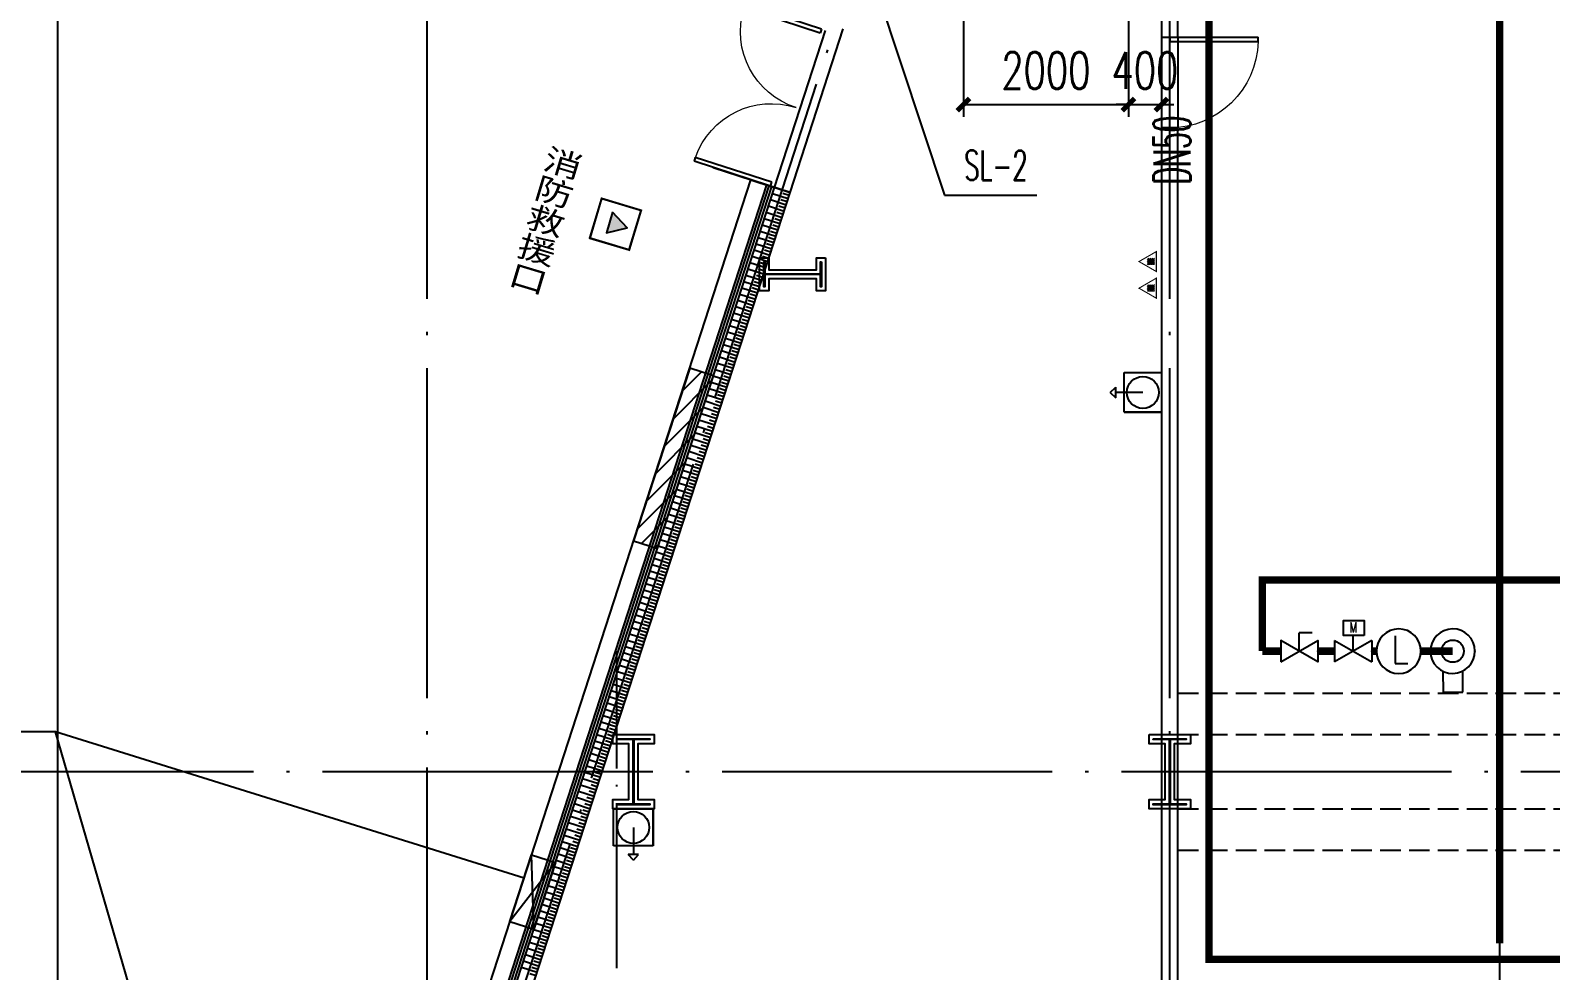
# Model space of a CAD drawing. Extents: x -452079 to 117456, y 3902 to 836955.
# Drawn here: x -308699 to -290276, y 474173 to 485564 of the extents above; entities that cross this region are included whole.
import ezdxf
from ezdxf.enums import TextEntityAlignment as Align

# ---------------------------------------------------------------- set-up
doc = ezdxf.new("R2010")
doc.units = 0
doc.header["$LTSCALE"] = 1000
doc.header["$MEASUREMENT"] = 0
for name, pattern in [('CONTINOUS', [0]), ('DASH', [0.35, 0.25, -0.1]), ('DOTE', [2.42, 2, -0.2, 0.02, -0.2])]:
    doc.linetypes.add(name, pattern=pattern)
for name, color, linetype in [('0-辅助线', 1, 'Continuous'), ('0辅助线', 1, 'Continuous'), ('99平面图例外参$0$A-HATCH-2', 251, 'Continuous'), ('A-AXIS-DOTE', 14, 'DOTE'), ('A-HATCH-2', 251, 'Continuous'), ('A-LIN-V', 9, 'Continuous'), ('A-SFCE', 30, 'Continuous'), ('A-TEXT', 61, 'Continuous'), ('A-WINDOW', 140, 'Continuous'), ('A-彩色打印层', 12, 'Continuous'), ('A-防火门窗', 1, 'Continuous'), ('AS-COLN', 6, 'Continuous'), ('AS-WALL', 40, 'Continuous'), ('DIM_喷淋', 6, 'Continuous'), ('DIM_雨水', 4, 'Continuous'), ('FM_ZF中水', 2, 'Continuous'), ('FM_ZF喷淋', 6, 'Continuous'), ('RP-N2-01$0$$0$A-WIND-J', 1, 'Continuous'), ('RP-N2-01$0$A-WIND-J', 3, 'Continuous'), ('SB_ZF灭火器', 90, 'Continuous'), ('TEXT_喷淋', 6, 'Continuous'), ('TWT_LEAD', 3, 'Continuous'), ('WALL', 2, 'Continuous'), ('建-墙-幕', 4, 'Continuous'), ('电器及管线', 6, 'Continuous'), ('管网及电器', 6, 'Continuous'), ('管道', 2, 'Continuous')]:
    doc.layers.add(name, color=color, linetype=linetype)
doc.layers.add('A-云线2', color=3, linetype='Continuous', plot=False)
doc.layers.add('Gps-ZF喷淋', color=6, linetype='TG_ZP', lineweight=60)
doc.layers.add('Gps-ZF喷淋中', color=6, linetype='TG_ZP2', lineweight=60)
doc.styles.add('_TCH_DIM', font='SIMPLEX', dxfattribs={"width": 0.75, "bigfont": '@1HZTXT'})
doc.styles.add('_TCH_DIM_T3', font='SIMPLEX', dxfattribs={"width": 0.705882, "bigfont": 'GBCBIG'})
doc.styles.add('_TWT_PIPEDN', font='SIMPLEX', dxfattribs={"width": 0.65, "height": 3.5, "bigfont": 'HZTXT'})
doc.styles.add('_TWT_SERIAL', font='SIMPLEX', dxfattribs={"width": 0.8, "height": 3, "bigfont": 'HZTXT'})
doc.styles.add('HZ', font='SIMPLEX', dxfattribs={"bigfont": 'HZTXT'})
doc.styles.add('TG_LINETYPE', font='SIMPLEX', dxfattribs={"width": 0.8, "height": 3.5, "bigfont": 'HZTXT'})
doc.linetypes.add('TG_ZP', pattern='A,3,-0.6,["ZP",TG_LINETYPE,S=0.1,R=0,X=-0.52,Y=-0.15],0', length=3.6)
doc.linetypes.add('TG_ZP2', pattern='A,4,-0.6,["ZP2",TG_LINETYPE,S=0.1,R=0,X=-0.52,Y=-0.15],0', length=4.6)
doc.dimstyles.new('_TCH_ARCH&&150', dxfattribs={"dimtxt": 446.25, "dimasz": 150, "dimexe": 150, "dimexo": 150, "dimgap": 189.375, "dimtad": 1, "dimdec": 0, "dimzin": 0, "dimdsep": 46, "dimtxsty": '_TCH_DIM_T3', "dimblk": 'ARCHTICK', "dimcen": 0.09, "dimclrt": 7, "dimazin": 2, "dimtfac": 1, "dimtdec": 0, "dimtix": 1, "dimtmove": 2, "dimatfit": 3, "dimfxl": 0, "dimtolj": 1, "dimtzin": 0, "dimarcsym": 0})

# ---------------------------------------------------------------- blocks, each defined once
blk = doc.blocks.new('$VALVE$00000751')
for p, q in [((-53.2, -107.6), (-53.2, -220.6)), ((53.2, -220.6), (53.2, -107.6)), ((-53.2, -220.6), (53.2, -220.6))]:
    blk.add_line(p, q)
blk.add_lwpolyline([(-120, 0, 1), (120, 0, 1), (-120, 0, 1.76642)], format="xyb")
blk.add_circle((0, 0), 60)
for p in [(-120, 0), (120, 0)]:
    blk.add_point(p)
blk = doc.blocks.new('$VALVE$00000558')
for p, q in [((0, 0), (0, 104)), ((-125, 72), (125, -72)), ((125, 72), (-125, -72)), ((-125, 72), (-125, -72)), ((125, 72), (125, -72))]:
    blk.add_line(p, q)
blk.add_lwpolyline([(73, 106), (-66, 106), (-66, 206), (73, 206)], close=True)
for p in [(-125, 0), (125, 0)]:
    blk.add_point(p)
at = {"style": 'HZ', "width": 0.948502}
blk.add_text('M', height=69.3, dxfattribs=at).set_placement((-24, 125), (26, 125), align=Align.FIT)
blk = doc.blocks.new('$VALVE$00000531')
at = {"color": 7}
for p, q in [((-23, 104), (-23, -83)), ((-23, -83), (61, -83))]:
    blk.add_line(p, q, dxfattribs=at)
blk.add_lwpolyline([(-150, 0, 1), (150, 0, 1), (-150, 0, 0.808179)], format="xyb")
for p in [(-150, 0), (150, 0)]:
    blk.add_point(p)
blk = doc.blocks.new('$VALVE$00000437')
for p in [(0, 0), (87, 124)]:
    blk.add_line(p, (0, 124))
blk.add_lwpolyline([(-125, -72), (125, 72), (125, -72), (-125, 72)], close=True)
for p in [(-125, 0), (125, 0)]:
    blk.add_point(p)
blk = doc.blocks.new('A$C089F5A68')
at = {"layer": 'Gps-ZF喷淋', "linetype": 'TG_ZP', "const_width": 90}
for points in [[(0, 497), (224, 497)], [(675, 497), (877, 497)], [(1327, 497), (1384, 497)], [(1924, 497), (2308, 497)]]:
    blk.add_lwpolyline(points, dxfattribs=at)
at = {"layer": 'FM_ZF中水', "xscale": -2.25, "yscale": -2.25, "zscale": 2.25, "rotation": 180.437234267963}
blk.add_blockref('$VALVE$00000751', (2308, 497), dxfattribs=at)
at = {"layer": 'FM_ZF喷淋', "xscale": 1.8, "yscale": 1.8, "zscale": 1.8}
for name, p in [('$VALVE$00000558', (1102, 497)), ('$VALVE$00000531', (1654, 497)), ('$VALVE$00000437', (449, 497))]:
    blk.add_blockref(name, p, dxfattribs=at)
blk = doc.blocks.new('A$C7AE97A1D')
at = {"layer": '电器及管线', "color": 1}
blk.add_line((335, 339), (335, 10), dxfattribs=at)
at = {"layer": '管网及电器', "color": 1}
for p, q in [((95, 113), (95, 563)), ((95, 563), (575, 563)), ((575, 113), (575, 563)), ((575, 563), (575, 113)), ((575, 113), (95, 113))]:
    blk.add_line(p, q, dxfattribs=at)
blk.add_circle((335, 338, 6), 193, dxfattribs=at)
at = {"layer": '管道', "color": 2}
for p, q in [((335, -57), (271, 10)), ((399, 10), (271, 10)), ((335, -57), (399, 10))]:
    blk.add_line(p, q, dxfattribs=at)
blk = doc.blocks.new('灭火器')
at = {"layer": 'SB_ZF灭火器', "linetype": 'Continuous'}
h = blk.add_hatch(dxfattribs=at)
h.set_pattern_fill('ANSI31', color=2, scale=129.330432, angle=270, style=0)
h.set_pattern_definition([(45, (-52311.885, -36576.92), (11.431303, -11.431303), [])])
h.paths.add_polyline_path([(84, 23), (84, 107), (159, 107), (159, 23)])
h = blk.add_hatch(dxfattribs=at)
h.set_pattern_fill('ANSI31', color=2, scale=129.330432, angle=270, style=0)
h.set_pattern_definition([(45, (-52634.426, -36576.92), (11.431303, -11.431303), [])])
h.paths.add_polyline_path([(407, 23), (407, 107), (481, 107), (481, 23)])
at = {"layer": 'SB_ZF灭火器', "color": 2, "linetype": 'Continuous'}
for points, const_width in [([(0, 0), (121, 210), (243, 0), (0, 0), (121, 210)], 12.9), ([(323, 0), (444, 210), (565, 0), (323, 0), (444, 210)], 12.9), ([(84, 23), (84, 107), (159, 107), (159, 23), (84, 23)], 7.76), ([(407, 23), (407, 107), (481, 107), (481, 23), (407, 23)], 7.76)]:
    blk.add_lwpolyline(points, dxfattribs=dict(at, const_width=const_width))
blk = doc.blocks.new('4324324')
at = {"layer": 'A-HATCH-2', "color": 8, "linetype": 'DASH'}
for p, q in [((-294754, 603720), (-128854, 603720)), ((-294754, 603220), (-128854, 603220)), ((-294754, 602320), (-128854, 602320)), ((-294754, 601820), (-128854, 601820))]:
    blk.add_line(p, q, dxfattribs=at)
blk = doc.blocks.new('w42343243')
at = {"layer": 'A-HATCH-2', "color": 2}
blk.add_lwpolyline([(-165104, 621070), (-164604, 621070), (-164604, 620958), (-164800, 620958), (-164800, 620282), (-164604, 620282), (-164604, 620170), (-165104, 620170), (-165104, 620282), (-164908, 620282), (-164908, 620958), (-165104, 620958)], close=True, dxfattribs=at)
at = {"layer": 'AS-COLN', "color": 8}
blk.add_lwpolyline([(-165054, 621020), (-164654, 621020), (-164654, 621008), (-164850, 621008), (-164850, 620232), (-164654, 620232), (-164654, 620220), (-165054, 620220), (-165054, 620232), (-164858, 620232), (-164858, 621008), (-165054, 621008)], close=True, dxfattribs=at)
blk = doc.blocks.new('nt66')
at = {"layer": 'A-HATCH-2', "color": 2}
blk.add_lwpolyline([(-195840, 766870), (-195440, 766870), (-195440, 766758), (-195586, 766758), (-195586, 766182), (-195440, 766182), (-195440, 766070), (-195840, 766070), (-195840, 766182), (-195694, 766182), (-195694, 766758), (-195840, 766758)], close=True, dxfattribs=at)
at = {"layer": 'AS-COLN', "color": 8}
blk.add_lwpolyline([(-195790, 766820), (-195490, 766820), (-195490, 766808), (-195636, 766808), (-195636, 766132), (-195490, 766132), (-195490, 766120), (-195790, 766120), (-195790, 766132), (-195644, 766132), (-195644, 766808), (-195790, 766808)], close=True, dxfattribs=at)
blk = doc.blocks.new('42343')
at = {"rotation": 270}
blk.add_blockref('nt66', (-1065894, 413156), dxfattribs=at)
at = {"layer": 'A-WINDOW'}
for p in [(-136500, -17850), (-130000, -17850)]:
    blk.add_blockref('w42343243', p, dxfattribs=at)
blk = doc.blocks.new('RP-N2-01$0$$0$xfjy')
at = {"layer": 'RP-N2-01$0$$0$A-WIND-J'}
h = blk.add_hatch(color=8, dxfattribs=at)
h.dxf.hatch_style = 1
h.paths.add_polyline_path([(1141876, -26214), (1142135, -26214), (1142005, -25989)])
at = {"layer": 'RP-N2-01$0$$0$A-WIND-J', "color": 8, "const_width": 25}
blk.add_lwpolyline([(1141755, -25889), (1141755, -26389), (1142255, -26389), (1142255, -25889)], close=True, dxfattribs=at)
at = {"layer": 'RP-N2-01$0$$0$A-WIND-J', "color": 8}
for points in [[(1141755, -26389), (1142255, -26389), (1142255, -25889), (1141755, -25889)], [(1141876, -26214), (1142135, -26214), (1142005, -25989)]]:
    blk.add_lwpolyline(points, close=True, dxfattribs=at)
blk = doc.blocks.new('RP-N2-01$0$xfjy')
at = {"layer": 'RP-N2-01$0$$0$A-WIND-J', "color": 8}
blk.add_blockref('RP-N2-01$0$$0$xfjy', (0, 0), dxfattribs=at)
blk = doc.blocks.new('99平面图例外参$0$$LinePat$填挖边坡')
at = {"color": 8}
for p, q in [((0, 0), (0, -1500)), ((300, 0), (300, -600))]:
    blk.add_line(p, q, dxfattribs=at)
blk = doc.blocks.new('10平面$0$$DorLib2D$00000002')
for p, q in [((-0.5, 0), (-0.5, 0.4875)), ((-0.475, 0.4875), (-0.5, 0.4875)), ((-0.475, 0), (-0.475, 0.4875)), ((0.475, 0), (0.475, 0.4875)), ((0.475, 0.4875), (0.5, 0.4875)), ((0.5, 0), (0.5, 0.4875)), ((-0.5, 0), (-0.475, 0)), ((0.5, 0), (0.475, 0))]:
    blk.add_line(p, q)
at = {"lineweight": 13}
for centre, start, end in [((-0.4875, 0), 0, 88.53072), ((0.4875, 0), 91.46928, 180)]:
    blk.add_arc(centre, 0.4875, start, end, dxfattribs=at)
blk = doc.blocks.new('$DorLib2D$00000001')
for p, q in [((0.45, 0.975), (0.5, 0.975)), ((0.45, 0), (0.45, 0.975)), ((0.5, 0), (0.5, 0.975)), ((0.5, 0), (0.45, 0))]:
    blk.add_line(p, q)
at = {"lineweight": 13}
blk.add_arc((0.475, 0), 0.975, 91.4693, 180, dxfattribs=at)
blk = doc.blocks.new('A$C515E426B')
at = {"layer": 'A-SFCE'}
h = blk.add_hatch(dxfattribs=at)
h.set_pattern_fill('ANSI31', color=256, scale=100)
h.set_pattern_definition([(45, (321372.36, -540023.96), (-112.2532, 112.2532), [])])
h.paths.add_polyline_path([(20987.6, 67542.2), (20702.3, 67634.8), (20020.5, 65543.2), (20308.7, 65449.6)])
at = {"layer": 'A-AXIS-DOTE', "color": 8, "ltscale": 2}
for p, q in [((17518.2, 716), (17518.2, 86200)), ((26518.2, 716), (26518.2, 86200)), ((30518.2, 716), (30518.2, 86196)), ((199332.4, 62746), (3362.4, 62746))]:
    blk.add_line(p, q, dxfattribs=at)
at = {"layer": 'A-AXIS-DOTE', "color": 8}
blk.add_line((19818.2, 60366), (19818.2, 64206), dxfattribs=at)
at = {"layer": 'A-AXIS-DOTE', "color": 8, "ltscale": 2}
blk.add_lwpolyline([(6067.3, 21233.2), (27711.2, 87940.5)], dxfattribs=at)
at = {"layer": 'A-LIN-V'}
blk.add_line((8118.2, 27230.2), (21918.6, 69763.3), dxfattribs=at)
blk.add_lwpolyline([(7618.2, 24846), (7618.2, 27359.3), (21441.6, 69918.1), (21713.6, 69829.8)], dxfattribs=at)
at = {"layer": 'A-SFCE'}
blk.add_line((21918.6, 69763.3), (21021.8, 70054.3), dxfattribs=at)
for points in [[(13043.3, 47786.1), (13043.3, 84186.1), (11810.4, 84186.1), (0, 47786.1)], [(20987.6, 67542.2), (20702.3, 67634.8), (20020.5, 65543.2), (20308.7, 65449.6)]]:
    blk.add_lwpolyline(points, close=True, dxfattribs=at)
at = {"layer": 'A-云线2'}
for p, q in [((18522.5, 60930.3), (18784.9, 61738.8)), ((18811.9, 60836.4), (18784.9, 61738.8)), ((19074.2, 61644.9), (18522.5, 60930.3)), ((19074.2, 61644.9), (18811.9, 60836.4))]:
    blk.add_line(p, q, dxfattribs=at)
for points in [[(18784.9, 61738.8), (19074.2, 61644.9)], [(18522.5, 60930.3), (18811.9, 60836.4)]]:
    blk.add_lwpolyline(points, dxfattribs=at)
at = {"layer": 'A-彩色打印层'}
for p, q in [((21728.2, 69824.5), (22345.4, 71726.9)), ((21918.4, 69762.8), (22561.9, 71746)), ((20985.8, 70065.9), (21918.6, 69763.3))]:
    blk.add_line(p, q, dxfattribs=at)
at = {"layer": 'A-防火门窗'}
for p, q in [((26418.2, 71646), (26418.2, 70546)), ((26618.2, 71646), (26618.2, 70546))]:
    blk.add_line(p, q, dxfattribs=at)
at = {"layer": 'AS-WALL'}
for p, q in [((26418.2, 71746), (26418.2, 71646)), ((26618.2, 71646), (26618.2, 71846)), ((26418.2, 71646), (26618.2, 71646)), ((26418.2, 70546), (26418.2, 47296)), ((26618.2, 70546), (26418.2, 70546)), ((26618.2, 47296), (26618.2, 70546))]:
    blk.add_line(p, q, dxfattribs=at)
at = {"layer": '建-墙-幕'}
for p, q in [((21633.2, 69855.9), (13505.7, 44806.7)), ((13537.4, 44796.4), (21664.9, 69845.6)), ((13569.1, 44786.1), (21696.6, 69835.3)), ((21728.3, 69825), (21633.2, 69855.9)), ((13600.8, 44775.9), (21728.3, 69825))]:
    blk.add_line(p, q, dxfattribs=at)
at = {"layer": '99平面图例外参$0$A-HATCH-2', "color": 203, "xscale": 0.1335601097542633, "yscale": 0.1333333333333333, "zscale": 0.1333333333333333, "rotation": 252.0237134181383}
for p in [(21869.1, 69610.9), (21893.8, 69687.1), (21918.6, 69763.3), (21819.6, 69458.4), (21844.4, 69534.6), (21745.4, 69229.7), (21770.2, 69306), (21794.9, 69382.2), (21696, 69077.3), (21720.7, 69153.5), (21621.8, 68848.6), (21646.5, 68924.8), (21671.2, 69001.1), (21572.3, 68696.2), (21597, 68772.4), (21522.8, 68543.7), (21547.6, 68619.9), (21448.7, 68315.1), (21473.4, 68391.3), (21498.1, 68467.5), (21399.2, 68162.6), (21423.9, 68238.8), (21325, 67933.9), (21349.7, 68010.2), (21374.5, 68086.4), (21275.5, 67781.5), (21300.3, 67857.7), (21226.1, 67629), (21250.8, 67705.3), (21151.9, 67400.4), (21176.6, 67476.6), (21201.3, 67552.8), (21102.4, 67247.9), (21127.1, 67324.1), (21028.2, 67019.2), (21052.9, 67095.5), (21077.7, 67171.7), (20978.7, 66866.8), (21003.5, 66943), (20904.6, 66638.1), (20929.3, 66714.3), (20954, 66790.6), (20855.1, 66485.7), (20879.8, 66561.9), (20805.6, 66333.2), (20830.4, 66409.4), (20731.4, 66104.5), (20756.2, 66180.8), (20780.9, 66257), (20682, 65952.1), (20706.7, 66028.3), (20607.8, 65723.4), (20632.5, 65799.7), (20657.2, 65875.9), (20558.3, 65571), (20583, 65647.2), (20508.8, 65418.5), (20533.6, 65494.8), (20434.6, 65189.9), (20459.4, 65266.1), (20484.1, 65342.3), (20385.2, 65037.4), (20409.9, 65113.6), (20311, 64808.7), (20335.7, 64885), (20360.5, 64961.2), (20261.5, 64656.3), (20286.3, 64732.5), (20187.3, 64427.6), (20212.1, 64503.8), (20236.8, 64580.1), (20137.9, 64275.2), (20162.6, 64351.4), (20088.4, 64122.7), (20113.1, 64198.9), (20014.2, 63894), (20038.9, 63970.3), (20063.7, 64046.5), (19964.7, 63741.6), (19989.5, 63817.8), (19890.5, 63512.9), (19915.3, 63589.2), (19940, 63665.4), (19841.1, 63360.5), (19865.8, 63436.7), (19766.9, 63131.8), (19791.6, 63208), (19816.3, 63284.3), (19717.4, 62979.4), (19742.2, 63055.6), (19668, 62826.9), (19692.7, 62903.1), (19593.8, 62598.2), (19618.5, 62674.5), (19643.2, 62750.7), (19544.3, 62445.8), (19569, 62522), (19470.1, 62217.1), (19494.8, 62293.3), (19519.6, 62369.6), (19420.6, 62064.7), (19445.4, 62140.9), (19371.2, 61912.2), (19395.9, 61988.4), (19297, 61683.5), (19321.7, 61759.8), (19346.4, 61836), (19247.5, 61531.1), (19272.2, 61607.3), (19173.3, 61302.4), (19198.1, 61378.7), (19222.8, 61454.9), (19123.9, 61150), (19148.6, 61226.2), (19049.7, 60921.3), (19074.4, 60997.5), (19099.1, 61073.8), (19000.2, 60768.9), (19024.9, 60845.1), (18950.7, 60616.4), (18975.5, 60692.6), (18876.5, 60387.7), (18901.3, 60464), (18926, 60540.2), (18851.8, 60311.5)]:
    blk.add_blockref('99平面图例外参$0$$LinePat$填挖边坡', p, dxfattribs=at)
at = {"layer": 'A-WINDOW'}
for name in ['42343', '4324324']:
    blk.add_blockref(name, (321372.4, -540024), dxfattribs=at)
at = {"layer": 'A-防火门窗'}
for name, p, xscale, yscale, zscale, rotation in [('10平面$0$$DorLib2D$00000002', (21989.4, 70791.6), -2000, 2000, 100, 72.02371341813782), ('$DorLib2D$00000001', (26518.2, 71096), -1100, 1100, 199.9999999999998, 269.999999997706)]:
    blk.add_blockref(name, p, dxfattribs=dict(at, xscale=xscale, yscale=yscale, zscale=zscale, rotation=rotation))
at = {"layer": 'RP-N2-01$0$A-WIND-J', "rotation": 253.2410415830264}
blk.add_blockref('RP-N2-01$0$xfjy', (374122.2, 1155341.9, 0), dxfattribs=at)
at = {"layer": 'A-TEXT', "color": 8, "style": '_TCH_DIM'}
blk.add_text('消防救援口', height=384.1, rotation=253.24104, dxfattribs=at).set_placement((19016.8, 70357.4, 0))
blk = doc.blocks.new('_ArchTick')
at = {"color": 0, "linetype": 'ByBlock', "const_width": 0.4}
blk.add_lwpolyline([(-0.5, -0.5), (0.5, 0.5)], dxfattribs=at)
blk = doc.blocks.new('*D422')
at = {"layer": 'DIM_喷淋', "color": 0, "lineweight": -2, "transparency": 16777216}
for p, q in [((-297392, 486733), (-297392, 484515)), ((-295392, 486733), (-295392, 484515)), ((-297392, 484665), (-295392, 484665))]:
    blk.add_line(p, q, dxfattribs=at)
at = {"layer": 'DIM_喷淋', "color": 0, "lineweight": -2, "transparency": 16777216, "xscale": 150, "yscale": 150, "zscale": 150, "rotation": 180}
blk.add_blockref('_ArchTick', (-297392, 484665), dxfattribs=at)
at = {"layer": 'DIM_喷淋', "color": 0, "lineweight": -2, "transparency": 16777216, "xscale": 150, "yscale": 150, "zscale": 150}
blk.add_blockref('_ArchTick', (-295392, 484665), dxfattribs=at)
at = {"layer": 'DIM_喷淋', "color": 7, "transparency": 16777216, "insert": (-296392, 485078), "char_height": 446.2, "attachment_point": 5, "style": '_TCH_DIM_T3'}
blk.add_mtext('\\A1;2000', dxfattribs=at)
blk = doc.blocks.new('*D423')
at = {"layer": 'DIM_喷淋', "color": 0, "lineweight": -2, "transparency": 16777216}
for p, q in [((-295392, 486733), (-295392, 484515)), ((-294992, 486733), (-294992, 484515)), ((-295392, 484665), (-295542, 484665)), ((-295392, 484665), (-294992, 484665)), ((-294992, 484665), (-294842, 484665))]:
    blk.add_line(p, q, dxfattribs=at)
at = {"layer": 'DIM_喷淋', "color": 0, "lineweight": -2, "transparency": 16777216, "xscale": 150, "yscale": 150, "zscale": 150}
blk.add_blockref('_ArchTick', (-295392, 484665), dxfattribs=at)
at = {"layer": 'DIM_喷淋', "color": 0, "lineweight": -2, "transparency": 16777216, "xscale": 150, "yscale": 150, "zscale": 150, "rotation": 180}
blk.add_blockref('_ArchTick', (-294992, 484665), dxfattribs=at)
at = {"layer": 'DIM_喷淋', "color": 7, "transparency": 16777216, "insert": (-295192, 485078), "char_height": 446.2, "attachment_point": 5, "style": '_TCH_DIM_T3'}
blk.add_mtext('\\A1;400', dxfattribs=at)

msp = doc.modelspace()

# ---------------------------------------------------------------- hatches: boundary and pattern name
at = {"layer": 'Gps-ZF喷淋'}
for points in [[(-293770.14, 478903.85), (-293815.14, 478903.85), (-293815.14, 478948.85)], [(-293770.14, 478903.85), (-293770.14, 478948.85), (-293815.14, 478948.85)]]:
    msp.add_hatch(color=256, dxfattribs=at).paths.add_polyline_path(points)
at = {"layer": 'Gps-ZF喷淋中', "linetype": 'CONTINOUS'}
for points in [[(-294414.8, 474309.21), (-294414.8, 474264.21), (-294459.8, 474264.21)], [(-294414.8, 474309.21), (-294459.8, 474309.21), (-294459.8, 474264.21)]]:
    msp.add_hatch(color=3, dxfattribs=at).paths.add_polyline_path(points)

# ---------------------------------------------------------------- linework, layer by layer
at = {"layer": 'DIM_雨水'}
for p, q in [((-298487.89, 486182.5), (-297622.02, 483567.93)), ((-297622.02, 483567.93), (-296500.35, 483567.93))]:
    msp.add_line(p, q, dxfattribs=at)
at = {"layer": 'Gps-ZF喷淋', "const_width": 90}
for points in [[(-290891.68, 478903.85), (-290891.68, 492174.79)], [(-293770.14, 478042.77), (-293770.14, 478903.85)], [(-293770.14, 478903.85), (-290891.68, 478903.85)], [(-290891.68, 474504.21), (-290891.68, 478903.85)], [(-290891.68, 478903.85), (-289010.99, 478903.85)]]:
    msp.add_lwpolyline(points, dxfattribs=at)
at = {"layer": 'Gps-ZF喷淋中', "color": 3, "linetype": 'CONTINOUS', "const_width": 90}
for points in [[(-294414.8, 474309.21), (-294414.8, 493942.19)], [(-294414.8, 474309.21), (-132241.86, 474309.21)]]:
    msp.add_lwpolyline(points, dxfattribs=at)
at = {"layer": 'TWT_LEAD'}
for p, q in [((-308394.35, 477066.24), (-314871.03, 477066.24)), ((-302716.9, 475292.31), (-308394.35, 477066.24)), ((-305446.31, 466889.12), (-308394.35, 477066.24))]:
    msp.add_line(p, q, dxfattribs=at)

# ---------------------------------------------------------------- block references
at = {"layer": '0-辅助线'}
msp.add_blockref('A$C089F5A68', (-293770.14, 477545.63), dxfattribs=at)
at = {"layer": '0辅助线', "rotation": 270}
msp.add_blockref('A$C7AE97A1D', (-295554.9, 481512.42), dxfattribs=at)
at = {"layer": '0辅助线'}
msp.add_blockref('A$C7AE97A1D', (-301726.92, 475569.28), dxfattribs=at)
at = {"layer": 'SB_ZF灭火器', "rotation": 90}
msp.add_blockref('灭火器', (-295053.72, 482319.23), dxfattribs=at)
at = {"layer": 'WALL'}
msp.add_blockref('A$C515E426B', (-321409.86, 413836.46), dxfattribs=at)

# ---------------------------------------------------------------- texts
at = {"layer": 'DIM_雨水', "color": 7, "style": '_TWT_SERIAL', "width": 0.6}
msp.add_text('SL-2', height=360, dxfattribs=at).set_placement((-297382.35, 483747.93))
at = {"layer": 'TEXT_喷淋', "linetype": 'CONTINOUS', "style": '_TWT_PIPEDN', "width": 0.52}
msp.add_text('DN50', height=450, rotation=90, dxfattribs=at).set_placement((-294639.8, 483696.7))

# ---------------------------------------------------------------- dimensions: what is measured, and where the dimension line sits
at = {"layer": 'DIM_喷淋'}
for p1, p2, picture, middle in [((-297391.68, 486882.5), (-295391.68, 486882.5), '*D422', (-296391.68, 485077.56)), ((-295391.68, 486882.5), (-294991.68, 486882.5), '*D423', (-295191.68, 485077.56))]:
    dim = msp.add_aligned_dim(p1=p1, p2=p2, distance=-2217.44, dimstyle='_TCH_ARCH&&150', dxfattribs=at)
    dim.commit()
    dim.dimension.update_dxf_attribs({"geometry": picture, "text_midpoint": middle})

doc.saveas('drawing.dxf')
